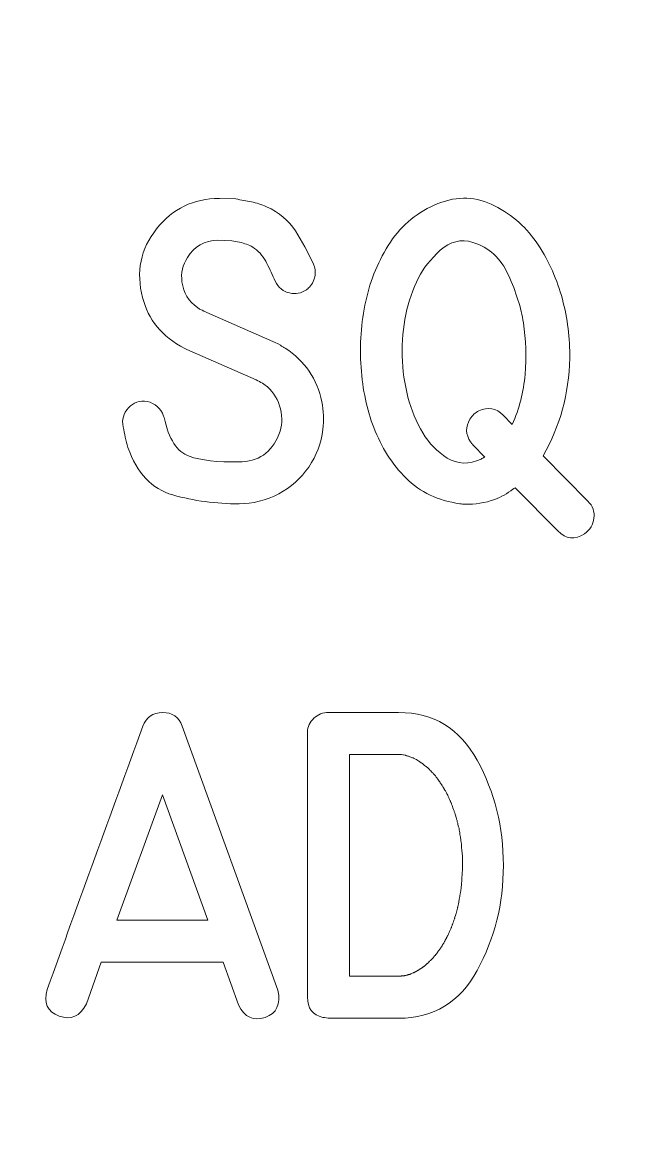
# Model space of a CAD drawing. Header units: millimetres. Extents: x -86 to 60, y -135 to 365.
# Drawn here: x -65.23 to -59.54, y 223.8 to 234.04 of the extents above; entities that cross this region are included whole.
import ezdxf

# ---------------------------------------------------------------- set-up
doc = ezdxf.new("R2010")
doc.units = ezdxf.units.MM
doc.header["$MEASUREMENT"] = 0
doc.layers.add('Cuts', color=7, linetype='Continuous', plot=False)
doc.layers.add('Engrave', color=7, linetype='Continuous')

msp = doc.modelspace()

# ---------------------------------------------------------------- linework, layer by layer
at = {"layer": 'Cuts', "color": 250, "lineweight": 9}
msp.add_open_spline([(57.4748, 154.4568), (57.8729, 154.4566), (58.2545, 154.2982), (58.5358, 154.0166), (58.5358, 154.0166), (58.8172, 153.7349), (58.975, 153.3549), (58.9748, 152.9568), (58.9748, 152.9568), (58.9748, 152.9568), (58.9748, 148.9068), (58.9748, 148.9068), (58.9748, 148.9068), (58.9745, 148.5088), (58.8162, 148.1271), (58.5345, 147.8458), (58.5345, 147.8458), (58.2528, 147.5645), (57.8729, 147.4066), (57.4748, 147.4068), (57.4748, 147.4068), (57.4748, 147.4068), (50.5123, 147.4068), (50.5123, 147.4068), (50.5123, 147.4068), (50.1147, 147.4071), (49.7333, 147.2494), (49.452, 146.9685), (49.452, 146.9685), (49.1707, 146.6875), (49.0125, 146.3044), (49.0123, 145.9068), (49.0123, 145.9068), (49.0123, 145.9068), (49.0123, 129.4193), (49.0123, 129.4193), (49.0123, 129.4193), (49.012, 129.0213), (48.8537, 128.6396), (48.572, 128.3583), (48.572, 128.3583), (48.2903, 128.077), (47.9104, 127.9191), (47.5123, 127.9193), (47.5123, 127.9193), (47.5123, 127.9193), (-74.0127, 127.9193), (-74.0127, 127.9193), (-74.0127, 127.9193), (-74.4108, 127.9196), (-74.7925, 128.078), (-75.0738, 128.3596), (-75.0738, 128.3596), (-75.3551, 128.6413), (-75.513, 129.0213), (-75.5127, 129.4193), (-75.5127, 129.4193), (-75.5127, 129.4193), (-75.5127, 160.4568), (-75.5127, 160.4568), (-75.5127, 160.4568), (-75.5117, 162.0471), (-76.1425, 163.5727), (-77.2663, 164.6979), (-77.2663, 164.6979), (-78.3901, 165.8231), (-79.9224, 166.4558), (-81.5127, 166.4568), (-81.5127, 166.4568), (-81.5127, 166.4568), (-83.9752, 166.4568), (-83.9752, 166.4568), (-83.9752, 166.4568), (-84.3733, 166.4571), (-84.755, 166.6155), (-85.0363, 166.8971), (-85.0363, 166.8971), (-85.3176, 167.1788), (-85.4755, 167.5588), (-85.4752, 167.9568), (-85.4752, 167.9568), (-85.4752, 167.9568), (-85.4752, 210.1068), (-85.4752, 210.1068), (-85.4752, 210.1068), (-85.475, 210.5049), (-85.3166, 210.8866), (-85.0349, 211.1679), (-85.0349, 211.1679), (-84.7533, 211.4492), (-84.3733, 211.6071), (-83.9752, 211.6068), (-83.9752, 211.6068), (-83.9752, 211.6068), (-81.5127, 211.6068), (-81.5127, 211.6068), (-81.5127, 211.6068), (-79.9224, 211.6058), (-78.3969, 212.2366), (-77.2716, 213.3604), (-77.2716, 213.3604), (-76.1464, 214.4842), (-75.5137, 216.0166), (-75.5127, 217.6068), (-75.5127, 217.6068), (-75.5127, 217.6068), (-75.5127, 248.6443), (-75.5127, 248.6443), (-75.5127, 248.6443), (-75.5125, 249.0424), (-75.3541, 249.4241), (-75.0724, 249.7054), (-75.0724, 249.7054), (-74.7908, 249.9867), (-74.4108, 250.1446), (-74.0127, 250.1443), (-74.0127, 250.1443), (-74.0127, 250.1443), (47.5123, 250.1443), (47.5123, 250.1443), (47.5123, 250.1443), (47.9104, 250.1441), (48.292, 249.9857), (48.5733, 249.7041), (48.5733, 249.7041), (48.8547, 249.4224), (49.0125, 249.0424), (49.0123, 248.6443), (49.0123, 248.6443), (49.0123, 248.6443), (49.0123, 217.6068), (49.0123, 217.6068), (49.0123, 217.6068), (49.0113, 216.0166), (49.6421, 214.491), (50.7659, 213.3658), (50.7659, 213.3658), (51.8897, 212.2406), (53.422, 211.6079), (55.0123, 211.6068), (55.0123, 211.6068), (55.0123, 211.6068), (57.4748, 211.6068), (57.4748, 211.6068), (57.4748, 211.6068), (57.8729, 211.6066), (58.2545, 211.4482), (58.5358, 211.1666), (58.5358, 211.1666), (58.8172, 210.8849), (58.975, 210.5049), (58.9748, 210.1068), (58.9748, 210.1068), (58.9748, 210.1068), (58.9748, 167.9568), (58.9748, 167.9568), (58.9748, 167.9568), (58.9745, 167.5588), (58.8162, 167.1771), (58.5345, 166.8958), (58.5345, 166.8958), (58.2528, 166.6145), (57.8729, 166.4566), (57.4748, 166.4568), (57.4748, 166.4568), (57.4748, 166.4568), (55.0123, 166.4568), (55.0123, 166.4568), (55.0123, 166.4568), (53.422, 166.4579), (51.8964, 165.8271), (50.7712, 164.7033), (50.7712, 164.7033), (49.646, 163.5795), (49.0133, 162.0471), (49.0123, 160.4568), (49.0123, 160.4568), (49.0123, 160.4568), (49.0123, 155.9568), (49.0123, 155.9568), (49.0123, 155.9568), (49.012, 155.5593), (49.1697, 155.1779), (49.4507, 154.8966), (49.4507, 154.8966), (49.7316, 154.6153), (50.1147, 154.4571), (50.5123, 154.4568), (50.5123, 154.4568), (50.5123, 154.4568), (57.4748, 154.4568), (57.4748, 154.4568)], degree=3, knots=[0, 0, 0, 0, 0.0204082, 0.0204082, 0.0204082, 0.0204082, 0.0408163, 0.0408163, 0.0408163, 0.0408163, 0.0612245, 0.0612245, 0.0612245, 0.0612245, 0.0816327, 0.0816327, 0.0816327, 0.0816327, 0.1020408, 0.1020408, 0.1020408, 0.1020408, 0.122449, 0.122449, 0.122449, 0.122449, 0.1428571, 0.1428571, 0.1428571, 0.1428571, 0.1632653, 0.1632653, 0.1632653, 0.1632653, 0.1836735, 0.1836735, 0.1836735, 0.1836735, 0.2040816, 0.2040816, 0.2040816, 0.2040816, 0.2244898, 0.2244898, 0.2244898, 0.2244898, 0.244898, 0.244898, 0.244898, 0.244898, 0.2653061, 0.2653061, 0.2653061, 0.2653061, 0.2857143, 0.2857143, 0.2857143, 0.2857143, 0.3061224, 0.3061224, 0.3061224, 0.3061224, 0.3265306, 0.3265306, 0.3265306, 0.3265306, 0.3469388, 0.3469388, 0.3469388, 0.3469388, 0.3673469, 0.3673469, 0.3673469, 0.3673469, 0.3877551, 0.3877551, 0.3877551, 0.3877551, 0.4081633, 0.4081633, 0.4081633, 0.4081633, 0.4285714, 0.4285714, 0.4285714, 0.4285714, 0.4489796, 0.4489796, 0.4489796, 0.4489796, 0.4693878, 0.4693878, 0.4693878, 0.4693878, 0.4897959, 0.4897959, 0.4897959, 0.4897959, 0.5102041, 0.5102041, 0.5102041, 0.5102041, 0.5306122, 0.5306122, 0.5306122, 0.5306122, 0.5510204, 0.5510204, 0.5510204, 0.5510204, 0.5714286, 0.5714286, 0.5714286, 0.5714286, 0.5918367, 0.5918367, 0.5918367, 0.5918367, 0.6122449, 0.6122449, 0.6122449, 0.6122449, 0.6326531, 0.6326531, 0.6326531, 0.6326531, 0.6530612, 0.6530612, 0.6530612, 0.6530612, 0.6734694, 0.6734694, 0.6734694, 0.6734694, 0.6938776, 0.6938776, 0.6938776, 0.6938776, 0.7142857, 0.7142857, 0.7142857, 0.7142857, 0.7346939, 0.7346939, 0.7346939, 0.7346939, 0.755102, 0.755102, 0.755102, 0.755102, 0.7755102, 0.7755102, 0.7755102, 0.7755102, 0.7959184, 0.7959184, 0.7959184, 0.7959184, 0.8163265, 0.8163265, 0.8163265, 0.8163265, 0.8367347, 0.8367347, 0.8367347, 0.8367347, 0.8571429, 0.8571429, 0.8571429, 0.8571429, 0.877551, 0.877551, 0.877551, 0.877551, 0.8979592, 0.8979592, 0.8979592, 0.8979592, 0.9183673, 0.9183673, 0.9183673, 0.9183673, 0.9387755, 0.9387755, 0.9387755, 0.9387755, 0.9591837, 0.9591837, 0.9591837, 0.9591837, 1, 1, 1, 1], dxfattribs=at)
at = {"layer": 'Engrave', "color": 240, "lineweight": 9}
for points, knots in [([(-62.9117, 231.0931), (-62.9117, 231.0931), (-62.8896, 231.0837), (-62.8896, 231.0837), (-62.8896, 231.0837), (-62.8896, 231.0837), (-62.8647, 231.0714), (-62.8647, 231.0714), (-62.8647, 231.0714), (-62.8647, 231.0714), (-62.8426, 231.0587), (-62.8426, 231.0587), (-62.8426, 231.0587), (-62.8365, 231.054), (-62.8289, 231.0498), (-62.8214, 231.0456), (-62.8214, 231.0456), (-62.8134, 231.0418), (-62.8059, 231.0371), (-62.7984, 231.0329), (-62.7984, 231.0329), (-62.6168, 230.9134), (-62.5039, 230.7478), (-62.4611, 230.5366), (-62.4611, 230.5366), (-62.4447, 230.4539), (-62.4409, 230.3687), (-62.4498, 230.2817), (-62.4498, 230.2817), (-62.4649, 230.1566), (-62.5086, 230.0413), (-62.5815, 229.935), (-62.5815, 229.935), (-62.6544, 229.8287), (-62.7462, 229.7469), (-62.8562, 229.689), (-62.8562, 229.689), (-62.9748, 229.6265), (-63.0975, 229.5954), (-63.2245, 229.5954), (-63.2245, 229.5954), (-63.4376, 229.5954), (-63.6408, 229.6227), (-63.8351, 229.6773), (-63.8351, 229.6773), (-64.0289, 229.7318), (-64.1671, 229.8781), (-64.2495, 230.1161), (-64.2495, 230.1161), (-64.2607, 230.1467), (-64.2687, 230.1777), (-64.2744, 230.2097), (-64.2744, 230.2097), (-64.28, 230.2422), (-64.2866, 230.2742), (-64.2937, 230.3066), (-64.2937, 230.3066), (-64.3073, 230.3725), (-64.2913, 230.4308), (-64.2447, 230.4816), (-64.2447, 230.4816), (-64.1987, 230.5319), (-64.1408, 230.5512), (-64.0721, 230.5395), (-64.0721, 230.5395), (-63.9992, 230.5244), (-63.9489, 230.4797), (-63.9202, 230.4045), (-63.9202, 230.4045), (-63.9202, 230.4045), (-63.916, 230.3918), (-63.916, 230.3918), (-63.916, 230.3918), (-63.8722, 230.1923), (-63.7951, 230.0733), (-63.6855, 230.0348), (-63.6855, 230.0348), (-63.5754, 229.9962), (-63.423, 229.9788), (-63.2273, 229.9825), (-63.2273, 229.9825), (-63.0472, 229.9825), (-62.9235, 230.0672), (-62.8562, 230.2361), (-62.8562, 230.2361), (-62.8271, 230.3113), (-62.8224, 230.3899), (-62.8426, 230.4713), (-62.8426, 230.4713), (-62.8628, 230.5522), (-62.9028, 230.6204), (-62.9625, 230.6745), (-62.9625, 230.6745), (-62.9893, 230.6975), (-63.0241, 230.7187), (-63.0674, 230.7389), (-63.0674, 230.7389), (-63.0674, 230.7389), (-63.7052, 231.0188), (-63.7052, 231.0188), (-63.7052, 231.0188), (-63.7052, 231.0188), (-63.7259, 231.0301), (-63.7259, 231.0301), (-63.7259, 231.0301), (-63.9348, 231.1401), (-64.0641, 231.2967), (-64.1145, 231.4999), (-64.1145, 231.4999), (-64.1761, 231.7351), (-64.1333, 231.9459), (-63.9856, 232.1331), (-63.9856, 232.1331), (-63.8384, 232.3198), (-63.6446, 232.4134), (-63.4051, 232.4134), (-63.4051, 232.4134), (-63.4051, 232.4134), (-63.2532, 232.4092), (-63.2532, 232.4092), (-63.2532, 232.4092), (-63.2038, 232.4002), (-63.1558, 232.3913), (-63.1102, 232.3824), (-63.1102, 232.3824), (-63.0641, 232.3739), (-63.0176, 232.3588), (-62.971, 232.3377), (-62.971, 232.3377), (-62.8553, 232.2836), (-62.7664, 232.2088), (-62.7048, 232.1142), (-62.7048, 232.1142), (-62.6432, 232.0197), (-62.5876, 231.9172), (-62.5383, 231.8071), (-62.5383, 231.8071), (-62.5336, 231.7967), (-62.5293, 231.785), (-62.5256, 231.7713), (-62.5256, 231.7713), (-62.5157, 231.7262), (-62.5204, 231.6853), (-62.5397, 231.6486), (-62.5397, 231.6486), (-62.5505, 231.6255), (-62.5622, 231.6081), (-62.574, 231.5964), (-62.574, 231.5964), (-62.5858, 231.5841), (-62.5956, 231.5761), (-62.6027, 231.5714), (-62.6027, 231.5714), (-62.6507, 231.5376), (-62.7029, 231.5272), (-62.7598, 231.5413), (-62.7598, 231.5413), (-62.8172, 231.554), (-62.8605, 231.5907), (-62.891, 231.6514), (-62.891, 231.6514), (-62.915, 231.7046), (-62.9404, 231.7591), (-62.9672, 231.8146), (-62.9672, 231.8146), (-62.9945, 231.8701), (-63.0326, 231.9162), (-63.0811, 231.9534), (-63.0811, 231.9534), (-63.1013, 231.968), (-63.121, 231.9788), (-63.1399, 231.9854), (-63.1399, 231.9854), (-63.1587, 231.9924), (-63.1794, 231.9999), (-63.2024, 232.0084), (-63.2024, 232.0084), (-63.2024, 232.0084), (-63.2918, 232.0235), (-63.2918, 232.0235), (-63.2918, 232.0235), (-63.2918, 232.0235), (-63.4188, 232.0277), (-63.4188, 232.0277), (-63.4188, 232.0277), (-63.542, 232.0258), (-63.6361, 231.9727), (-63.701, 231.8678), (-63.701, 231.8678), (-63.7452, 231.8005), (-63.7617, 231.7257), (-63.7509, 231.6429), (-63.7509, 231.6429), (-63.7382, 231.5413), (-63.6902, 231.4623), (-63.6074, 231.4059), (-63.6074, 231.4059), (-63.6036, 231.4035), (-63.5999, 231.4002), (-63.5952, 231.3969), (-63.5952, 231.3969), (-63.5905, 231.3941), (-63.5853, 231.3908), (-63.5801, 231.388), (-63.5801, 231.388), (-63.5801, 231.388), (-63.5646, 231.3814), (-63.5646, 231.3814), (-63.5646, 231.3814), (-63.5646, 231.3814), (-63.5481, 231.3744), (-63.5481, 231.3744), (-63.5481, 231.3744), (-63.5481, 231.3744), (-62.9117, 231.0931), (-62.9117, 231.0931)], [0, 0, 0, 0, 0.0181818, 0.0181818, 0.0181818, 0.0181818, 0.0363636, 0.0363636, 0.0363636, 0.0363636, 0.0545455, 0.0545455, 0.0545455, 0.0545455, 0.0727273, 0.0727273, 0.0727273, 0.0727273, 0.0909091, 0.0909091, 0.0909091, 0.0909091, 0.1090909, 0.1090909, 0.1090909, 0.1090909, 0.1272727, 0.1272727, 0.1272727, 0.1272727, 0.1454545, 0.1454545, 0.1454545, 0.1454545, 0.1636364, 0.1636364, 0.1636364, 0.1636364, 0.1818182, 0.1818182, 0.1818182, 0.1818182, 0.2, 0.2, 0.2, 0.2, 0.2181818, 0.2181818, 0.2181818, 0.2181818, 0.2363636, 0.2363636, 0.2363636, 0.2363636, 0.2545455, 0.2545455, 0.2545455, 0.2545455, 0.2727273, 0.2727273, 0.2727273, 0.2727273, 0.2909091, 0.2909091, 0.2909091, 0.2909091, 0.3090909, 0.3090909, 0.3090909, 0.3090909, 0.3272727, 0.3272727, 0.3272727, 0.3272727, 0.3454545, 0.3454545, 0.3454545, 0.3454545, 0.3636364, 0.3636364, 0.3636364, 0.3636364, 0.3818182, 0.3818182, 0.3818182, 0.3818182, 0.4, 0.4, 0.4, 0.4, 0.4181818, 0.4181818, 0.4181818, 0.4181818, 0.4363636, 0.4363636, 0.4363636, 0.4363636, 0.4545455, 0.4545455, 0.4545455, 0.4545455, 0.4727273, 0.4727273, 0.4727273, 0.4727273, 0.4909091, 0.4909091, 0.4909091, 0.4909091, 0.5090909, 0.5090909, 0.5090909, 0.5090909, 0.5272727, 0.5272727, 0.5272727, 0.5272727, 0.5454545, 0.5454545, 0.5454545, 0.5454545, 0.5636364, 0.5636364, 0.5636364, 0.5636364, 0.5818182, 0.5818182, 0.5818182, 0.5818182, 0.6, 0.6, 0.6, 0.6, 0.6181818, 0.6181818, 0.6181818, 0.6181818, 0.6363636, 0.6363636, 0.6363636, 0.6363636, 0.6545455, 0.6545455, 0.6545455, 0.6545455, 0.6727273, 0.6727273, 0.6727273, 0.6727273, 0.6909091, 0.6909091, 0.6909091, 0.6909091, 0.7090909, 0.7090909, 0.7090909, 0.7090909, 0.7272727, 0.7272727, 0.7272727, 0.7272727, 0.7454545, 0.7454545, 0.7454545, 0.7454545, 0.7636364, 0.7636364, 0.7636364, 0.7636364, 0.7818182, 0.7818182, 0.7818182, 0.7818182, 0.8, 0.8, 0.8, 0.8, 0.8181818, 0.8181818, 0.8181818, 0.8181818, 0.8363636, 0.8363636, 0.8363636, 0.8363636, 0.8545455, 0.8545455, 0.8545455, 0.8545455, 0.8727273, 0.8727273, 0.8727273, 0.8727273, 0.8909091, 0.8909091, 0.8909091, 0.8909091, 0.9090909, 0.9090909, 0.9090909, 0.9090909, 0.9272727, 0.9272727, 0.9272727, 0.9272727, 0.9454545, 0.9454545, 0.9454545, 0.9454545, 0.9636364, 0.9636364, 0.9636364, 0.9636364, 1, 1, 1, 1]), ([(-60.1737, 230.9388), (-60.1808, 230.611), (-60.2626, 230.3109), (-60.4188, 230.039), (-60.4188, 230.039), (-60.4188, 230.039), (-60.0053, 229.619), (-60.0053, 229.619), (-60.0053, 229.619), (-59.9611, 229.5757), (-59.9428, 229.5235), (-59.9494, 229.4633), (-59.9494, 229.4633), (-59.9564, 229.4026), (-59.9856, 229.3546), (-60.0368, 229.3198), (-60.0368, 229.3198), (-60.1262, 229.261), (-60.2081, 229.2695), (-60.2824, 229.3461), (-60.2824, 229.3461), (-60.2824, 229.3461), (-60.6779, 229.7441), (-60.6779, 229.7441), (-60.6779, 229.7441), (-60.6817, 229.7412), (-60.685, 229.7389), (-60.6883, 229.7365), (-60.6883, 229.7365), (-60.6916, 229.7342), (-60.6944, 229.7323), (-60.6972, 229.7304), (-60.6972, 229.7304), (-60.7494, 229.69), (-60.8049, 229.6589), (-60.8637, 229.6368), (-60.8637, 229.6368), (-60.9559, 229.6025), (-61.0472, 229.5879), (-61.138, 229.5926), (-61.138, 229.5926), (-61.153, 229.5926), (-61.169, 229.594), (-61.1864, 229.5968), (-61.1864, 229.5968), (-61.3877, 229.6241), (-61.5528, 229.7027), (-61.6827, 229.8316), (-61.6827, 229.8316), (-61.812, 229.9609), (-61.9117, 230.1171), (-61.9813, 230.301), (-61.9813, 230.301), (-62.0448, 230.4628), (-62.0839, 230.6476), (-62.0985, 230.8555), (-62.0985, 230.8555), (-62.1135, 231.0634), (-62.0989, 231.2671), (-62.0552, 231.4661), (-62.0552, 231.4661), (-62.0114, 231.665), (-61.9357, 231.8461), (-61.828, 232.0098), (-61.828, 232.0098), (-61.7198, 232.173), (-61.5735, 232.292), (-61.3887, 232.3664), (-61.3887, 232.3664), (-61.2071, 232.4393), (-61.0326, 232.4322), (-60.8661, 232.3457), (-60.8661, 232.3457), (-60.6991, 232.2596), (-60.5651, 232.1396), (-60.4644, 231.9863), (-60.4644, 231.9863), (-60.3633, 231.8311), (-60.289, 231.6636), (-60.241, 231.484), (-60.241, 231.484), (-60.193, 231.3043), (-60.1709, 231.1227), (-60.1737, 230.9388)], [0, 0, 0, 0, 0.0454545, 0.0454545, 0.0454545, 0.0454545, 0.0909091, 0.0909091, 0.0909091, 0.0909091, 0.1363636, 0.1363636, 0.1363636, 0.1363636, 0.1818182, 0.1818182, 0.1818182, 0.1818182, 0.2272727, 0.2272727, 0.2272727, 0.2272727, 0.2727273, 0.2727273, 0.2727273, 0.2727273, 0.3181818, 0.3181818, 0.3181818, 0.3181818, 0.3636364, 0.3636364, 0.3636364, 0.3636364, 0.4090909, 0.4090909, 0.4090909, 0.4090909, 0.4545455, 0.4545455, 0.4545455, 0.4545455, 0.5, 0.5, 0.5, 0.5, 0.5454545, 0.5454545, 0.5454545, 0.5454545, 0.5909091, 0.5909091, 0.5909091, 0.5909091, 0.6363636, 0.6363636, 0.6363636, 0.6363636, 0.6818182, 0.6818182, 0.6818182, 0.6818182, 0.7272727, 0.7272727, 0.7272727, 0.7272727, 0.7727273, 0.7727273, 0.7727273, 0.7727273, 0.8181818, 0.8181818, 0.8181818, 0.8181818, 0.8636364, 0.8636364, 0.8636364, 0.8636364, 0.9090909, 0.9090909, 0.9090909, 0.9090909, 1, 1, 1, 1]), ([(-61.0636, 230.1368), (-61.0745, 230.1481), (-61.0829, 230.158), (-61.0886, 230.1674), (-61.0886, 230.1674), (-61.1342, 230.2361), (-61.1361, 230.3057), (-61.0942, 230.3753), (-61.0942, 230.3753), (-61.0721, 230.411), (-61.0444, 230.4369), (-61.0114, 230.4524), (-61.0114, 230.4524), (-60.9277, 230.491), (-60.8529, 230.4783), (-60.7866, 230.4139), (-60.7866, 230.4139), (-60.7866, 230.4139), (-60.7038, 230.3283), (-60.7038, 230.3283), (-60.7038, 230.3283), (-60.638, 230.4745), (-60.5985, 230.6284), (-60.5853, 230.7892), (-60.5853, 230.7892), (-60.5726, 230.9506), (-60.5778, 231.11), (-60.6008, 231.2671), (-60.6008, 231.2671), (-60.622, 231.404), (-60.6676, 231.5503), (-60.7386, 231.706), (-60.7386, 231.706), (-60.8092, 231.8617), (-60.9183, 231.9623), (-61.0665, 232.0084), (-61.0665, 232.0084), (-61.1765, 232.0413), (-61.2772, 232.0169), (-61.3675, 231.935), (-61.3675, 231.935), (-61.4578, 231.8537), (-61.5251, 231.769), (-61.5679, 231.6815), (-61.5679, 231.6815), (-61.6747, 231.4703), (-61.7245, 231.23), (-61.7184, 230.9604), (-61.7184, 230.9604), (-61.7118, 230.6904), (-61.6483, 230.4539), (-61.5279, 230.2497), (-61.5279, 230.2497), (-61.4729, 230.1542), (-61.3976, 230.0771), (-61.3026, 230.0183), (-61.3026, 230.0183), (-61.2076, 229.9595), (-61.1036, 229.9562), (-60.9907, 230.0089), (-60.9907, 230.0089), (-60.9813, 230.0141), (-60.9705, 230.0202), (-60.9573, 230.0268), (-60.9573, 230.0268), (-60.9573, 230.0268), (-61.0636, 230.1368), (-61.0636, 230.1368)], [0, 0, 0, 0, 0.0555556, 0.0555556, 0.0555556, 0.0555556, 0.1111111, 0.1111111, 0.1111111, 0.1111111, 0.1666667, 0.1666667, 0.1666667, 0.1666667, 0.2222222, 0.2222222, 0.2222222, 0.2222222, 0.2777778, 0.2777778, 0.2777778, 0.2777778, 0.3333333, 0.3333333, 0.3333333, 0.3333333, 0.3888889, 0.3888889, 0.3888889, 0.3888889, 0.4444444, 0.4444444, 0.4444444, 0.4444444, 0.5, 0.5, 0.5, 0.5, 0.5555556, 0.5555556, 0.5555556, 0.5555556, 0.6111111, 0.6111111, 0.6111111, 0.6111111, 0.6666667, 0.6666667, 0.6666667, 0.6666667, 0.7222222, 0.7222222, 0.7222222, 0.7222222, 0.7777778, 0.7777778, 0.7777778, 0.7777778, 0.8333333, 0.8333333, 0.8333333, 0.8333333, 0.8888889, 0.8888889, 0.8888889, 0.8888889, 1, 1, 1, 1]), ([(-64.9954, 225.1131), (-64.8487, 225.5185), (-64.7014, 225.9235), (-64.5542, 226.328), (-64.5542, 226.328), (-64.4065, 226.7325), (-64.2588, 227.1375), (-64.1111, 227.5425), (-64.1111, 227.5425), (-64.0806, 227.6262), (-64.0204, 227.6686), (-63.9305, 227.6695), (-63.9305, 227.6695), (-63.8402, 227.6704), (-63.7795, 227.6281), (-63.7485, 227.5425), (-63.7485, 227.5425), (-63.7485, 227.5425), (-62.8651, 225.1065), (-62.8651, 225.1065), (-62.8651, 225.1065), (-62.8379, 224.9767), (-62.8774, 224.8934), (-62.9837, 224.8558), (-62.9837, 224.8558), (-63.0904, 224.8177), (-63.1723, 224.8567), (-63.2306, 224.9715), (-63.2306, 224.9715), (-63.2306, 224.9715), (-63.3722, 225.3656), (-63.3722, 225.3656), (-63.3722, 225.3656), (-63.3722, 225.3656), (-64.4954, 225.3656), (-64.4954, 225.3656), (-64.4954, 225.3656), (-64.4954, 225.3656), (-64.6332, 224.9809), (-64.6332, 224.9809), (-64.6332, 224.9809), (-64.692, 224.8652), (-64.7758, 224.8275), (-64.8839, 224.8675), (-64.8839, 224.8675), (-64.9926, 224.907), (-65.0298, 224.9894), (-64.9954, 225.1131)], [0, 0, 0, 0, 0.0769231, 0.0769231, 0.0769231, 0.0769231, 0.1538462, 0.1538462, 0.1538462, 0.1538462, 0.2307692, 0.2307692, 0.2307692, 0.2307692, 0.3076923, 0.3076923, 0.3076923, 0.3076923, 0.3846154, 0.3846154, 0.3846154, 0.3846154, 0.4615385, 0.4615385, 0.4615385, 0.4615385, 0.5384615, 0.5384615, 0.5384615, 0.5384615, 0.6153846, 0.6153846, 0.6153846, 0.6153846, 0.6923077, 0.6923077, 0.6923077, 0.6923077, 0.7692308, 0.7692308, 0.7692308, 0.7692308, 0.8461538, 0.8461538, 0.8461538, 0.8461538, 1, 1, 1, 1]), ([(-62.4008, 227.6695), (-62.4008, 227.6695), (-61.7517, 227.6695), (-61.7517, 227.6695), (-61.7517, 227.6695), (-61.4291, 227.6695), (-61.1878, 227.5227), (-61.0269, 227.2288), (-61.0269, 227.2288), (-60.866, 226.9348), (-60.7856, 226.6112), (-60.7856, 226.2584), (-60.7856, 226.2584), (-60.7856, 225.9056), (-60.8665, 225.5825), (-61.0274, 225.2885), (-61.0274, 225.2885), (-61.1887, 224.9945), (-61.43, 224.8473), (-61.7517, 224.8473), (-61.7517, 224.8473), (-61.7517, 224.8473), (-62.4008, 224.8473), (-62.4008, 224.8473), (-62.4008, 224.8473), (-62.4008, 224.8473), (-62.398, 224.8473), (-62.398, 224.8473), (-62.398, 224.8473), (-62.398, 224.8473), (-62.4008, 224.8473), (-62.4008, 224.8473), (-62.4008, 224.8473), (-62.431, 224.852), (-62.4474, 224.8548), (-62.4502, 224.8558), (-62.4502, 224.8558), (-62.5457, 224.8783), (-62.5932, 224.9409), (-62.5923, 225.043), (-62.5923, 225.043), (-62.5923, 225.043), (-62.5937, 225.043), (-62.5937, 225.043), (-62.5937, 225.043), (-62.5937, 225.043), (-62.5923, 227.4766), (-62.5923, 227.4766), (-62.5923, 227.4766), (-62.5932, 227.4795), (-62.5937, 227.4832), (-62.5937, 227.4875), (-62.5937, 227.4875), (-62.5909, 227.5383), (-62.5711, 227.5811), (-62.534, 227.6163), (-62.534, 227.6163), (-62.4963, 227.6516), (-62.4516, 227.6695), (-62.3994, 227.6695), (-62.3994, 227.6695), (-62.3994, 227.6695), (-62.4008, 227.6695), (-62.4008, 227.6695)], [0, 0, 0, 0, 0.0588235, 0.0588235, 0.0588235, 0.0588235, 0.1176471, 0.1176471, 0.1176471, 0.1176471, 0.1764706, 0.1764706, 0.1764706, 0.1764706, 0.2352941, 0.2352941, 0.2352941, 0.2352941, 0.2941176, 0.2941176, 0.2941176, 0.2941176, 0.3529412, 0.3529412, 0.3529412, 0.3529412, 0.4117647, 0.4117647, 0.4117647, 0.4117647, 0.4705882, 0.4705882, 0.4705882, 0.4705882, 0.5294118, 0.5294118, 0.5294118, 0.5294118, 0.5882353, 0.5882353, 0.5882353, 0.5882353, 0.6470588, 0.6470588, 0.6470588, 0.6470588, 0.7058824, 0.7058824, 0.7058824, 0.7058824, 0.7647059, 0.7647059, 0.7647059, 0.7647059, 0.8235294, 0.8235294, 0.8235294, 0.8235294, 0.8823529, 0.8823529, 0.8823529, 0.8823529, 1, 1, 1, 1]), ([(-61.7517, 225.2358), (-61.7499, 225.2358), (-61.748, 225.2358), (-61.7461, 225.2358), (-61.7461, 225.2358), (-61.7442, 225.2358), (-61.7419, 225.2358), (-61.7395, 225.2358), (-61.7395, 225.2358), (-61.7376, 225.2358), (-61.7358, 225.2363), (-61.7343, 225.2368), (-61.7343, 225.2368), (-61.7329, 225.2372), (-61.731, 225.2372), (-61.7282, 225.2372), (-61.7282, 225.2372), (-61.7263, 225.2372), (-61.7245, 225.2377), (-61.7221, 225.2382), (-61.7221, 225.2382), (-61.7198, 225.2386), (-61.7174, 225.2386), (-61.7146, 225.2386), (-61.7146, 225.2386), (-61.7127, 225.2386), (-61.7108, 225.2391), (-61.7089, 225.2391), (-61.7089, 225.2391), (-61.7071, 225.2396), (-61.7047, 225.2401), (-61.7019, 225.2401), (-61.7019, 225.2401), (-61.7005, 225.2401), (-61.6986, 225.2401), (-61.6967, 225.2405), (-61.6967, 225.2405), (-61.6948, 225.241), (-61.6925, 225.2415), (-61.6897, 225.2415), (-61.6897, 225.2415), (-61.6859, 225.2433), (-61.6821, 225.2443), (-61.6788, 225.2443), (-61.6788, 225.2443), (-61.677, 225.2443), (-61.6751, 225.2448), (-61.6732, 225.2462), (-61.6732, 225.2462), (-61.6713, 225.2476), (-61.669, 225.249), (-61.6661, 225.2495), (-61.6661, 225.2495), (-61.6643, 225.2495), (-61.6624, 225.2499), (-61.66, 225.2504), (-61.66, 225.2504), (-61.6577, 225.2509), (-61.6553, 225.2513), (-61.6525, 225.2523), (-61.6525, 225.2523), (-61.6506, 225.2523), (-61.6487, 225.2528), (-61.6469, 225.2537), (-61.6469, 225.2537), (-61.645, 225.2546), (-61.6431, 225.2556), (-61.6403, 225.2565), (-61.6403, 225.2565), (-61.6346, 225.2584), (-61.6304, 225.2603), (-61.6276, 225.2622), (-61.6276, 225.2622), (-61.6111, 225.2678), (-61.6064, 225.2692), (-61.6139, 225.2678), (-61.6139, 225.2678), (-61.612, 225.2678), (-61.6102, 225.2683), (-61.6083, 225.2697), (-61.6083, 225.2697), (-61.6064, 225.2711), (-61.604, 225.272), (-61.6017, 225.273), (-61.6017, 225.273), (-61.5932, 225.2786), (-61.5895, 225.281), (-61.5904, 225.28), (-61.5904, 225.28), (-61.5815, 225.2847), (-61.5768, 225.2871), (-61.5768, 225.2871), (-61.5768, 225.2871), (-61.5749, 225.288), (-61.573, 225.289), (-61.5711, 225.2904), (-61.5711, 225.2904), (-61.5692, 225.2918), (-61.5669, 225.2932), (-61.5641, 225.2951), (-61.5641, 225.2951), (-61.5561, 225.3007), (-61.5518, 225.3036), (-61.5518, 225.3036), (-61.5518, 225.3036), (-61.55, 225.3045), (-61.5481, 225.3054), (-61.5457, 225.3068), (-61.5457, 225.3068), (-61.5434, 225.3083), (-61.541, 225.3097), (-61.5382, 225.3116), (-61.5382, 225.3116), (-61.5363, 225.3125), (-61.5344, 225.3139), (-61.5326, 225.3158), (-61.5326, 225.3158), (-61.5307, 225.3177), (-61.5283, 225.3195), (-61.5255, 225.3214), (-61.5255, 225.3214), (-61.5241, 225.3224), (-61.5222, 225.3233), (-61.5203, 225.3247), (-61.5203, 225.3247), (-61.5184, 225.3261), (-61.5161, 225.328), (-61.5133, 225.3294), (-61.5133, 225.3294), (-61.5114, 225.3313), (-61.5067, 225.3351), (-61.4996, 225.3407), (-61.4996, 225.3407), (-61.4921, 225.3482), (-61.4883, 225.3515), (-61.4883, 225.3515), (-61.4883, 225.3515), (-61.4865, 225.3534), (-61.485, 225.3553), (-61.4832, 225.3572), (-61.4832, 225.3572), (-61.4813, 225.3591), (-61.4789, 225.3614), (-61.4761, 225.3642), (-61.4761, 225.3642), (-61.4742, 225.3661), (-61.4723, 225.3675), (-61.4705, 225.3694), (-61.4705, 225.3694), (-61.4686, 225.3713), (-61.4667, 225.3736), (-61.4639, 225.3765), (-61.4639, 225.3765), (-61.4611, 225.3783), (-61.4568, 225.3821), (-61.4512, 225.3873), (-61.4512, 225.3873), (-61.4493, 225.3892), (-61.4474, 225.391), (-61.446, 225.3929), (-61.446, 225.3929), (-61.4441, 225.3948), (-61.4418, 225.3972), (-61.4389, 225.4), (-61.4389, 225.4), (-61.4371, 225.4019), (-61.4352, 225.4037), (-61.4333, 225.4061), (-61.4333, 225.4061), (-61.4314, 225.4084), (-61.4291, 225.4108), (-61.4267, 225.4136), (-61.4267, 225.4136), (-61.4154, 225.4282), (-61.4117, 225.4329), (-61.4154, 225.4273), (-61.4154, 225.4273), (-61.4088, 225.4338), (-61.4051, 225.439), (-61.4032, 225.4428), (-61.4032, 225.4428), (-61.3947, 225.4536), (-61.391, 225.4588), (-61.3919, 225.4578), (-61.3919, 225.4578), (-61.39, 225.4607), (-61.3882, 225.463), (-61.3867, 225.4654), (-61.3867, 225.4654), (-61.3849, 225.4677), (-61.3825, 225.4701), (-61.3797, 225.4729), (-61.3797, 225.4729), (-61.3778, 225.4757), (-61.3764, 225.4785), (-61.375, 225.4814), (-61.375, 225.4814), (-61.3736, 225.4842), (-61.3712, 225.4865), (-61.3689, 225.4894), (-61.3689, 225.4894), (-61.3679, 225.4922), (-61.366, 225.495), (-61.3637, 225.4983), (-61.3637, 225.4983), (-61.3613, 225.5016), (-61.3595, 225.5044), (-61.3576, 225.5072), (-61.3576, 225.5072), (-61.3519, 225.5148), (-61.3486, 225.5204), (-61.3468, 225.5242), (-61.3468, 225.5242), (-61.3449, 225.5265), (-61.343, 225.5298), (-61.3416, 225.5331), (-61.3416, 225.5331), (-61.3402, 225.5359), (-61.3383, 225.5392), (-61.3355, 225.542), (-61.3355, 225.542), (-61.3336, 225.5444), (-61.3322, 225.5477), (-61.3308, 225.551), (-61.3308, 225.551), (-61.3294, 225.5538), (-61.3275, 225.5571), (-61.3247, 225.5599), (-61.3247, 225.5599), (-61.3228, 225.5641), (-61.3199, 225.5703), (-61.3162, 225.5778), (-61.3162, 225.5778), (-61.3143, 225.5806), (-61.3129, 225.5834), (-61.3115, 225.5872), (-61.3115, 225.5872), (-61.3101, 225.5909), (-61.3082, 225.5947), (-61.3054, 225.5985), (-61.3054, 225.5985), (-61.3035, 225.6013), (-61.3016, 225.6041), (-61.3002, 225.6074), (-61.3002, 225.6074), (-61.2993, 225.6107), (-61.2969, 225.614), (-61.2941, 225.6178), (-61.2941, 225.6178), (-61.2931, 225.6206), (-61.2922, 225.6234), (-61.2908, 225.6272), (-61.2908, 225.6272), (-61.2894, 225.6309), (-61.288, 225.6347), (-61.2861, 225.6385), (-61.2861, 225.6385), (-61.2833, 225.6427), (-61.28, 225.6497), (-61.2762, 225.6592), (-61.2762, 225.6592), (-61.2673, 225.6817), (-61.264, 225.6893), (-61.2668, 225.6808), (-61.2668, 225.6808), (-61.2659, 225.6836), (-61.2644, 225.6874), (-61.263, 225.6911), (-61.263, 225.6911), (-61.2616, 225.6954), (-61.2602, 225.6996), (-61.2583, 225.7029), (-61.2583, 225.7029), (-61.2574, 225.7067), (-61.2564, 225.7104), (-61.255, 225.7142), (-61.255, 225.7142), (-61.2536, 225.7179), (-61.2517, 225.7217), (-61.2503, 225.7264), (-61.2503, 225.7264), (-61.2475, 225.7349), (-61.2452, 225.7419), (-61.2433, 225.7485), (-61.2433, 225.7485), (-61.2423, 225.7523), (-61.2414, 225.756), (-61.24, 225.7598), (-61.24, 225.7598), (-61.2386, 225.7631), (-61.2367, 225.7673), (-61.2348, 225.772), (-61.2348, 225.772), (-61.2386, 225.7626), (-61.2362, 225.7706), (-61.2282, 225.7956), (-61.2282, 225.7956), (-61.2263, 225.7998), (-61.2235, 225.8078), (-61.2198, 225.8186), (-61.2198, 225.8186), (-61.2198, 225.8224), (-61.2193, 225.8266), (-61.2179, 225.8304), (-61.2179, 225.8304), (-61.2165, 225.8346), (-61.2151, 225.8388), (-61.2141, 225.8435), (-61.2141, 225.8435), (-61.2132, 225.8473), (-61.2122, 225.8511), (-61.2113, 225.8553), (-61.2113, 225.8553), (-61.2108, 225.8595), (-61.2094, 225.8638), (-61.2075, 225.8685), (-61.2075, 225.8685), (-61.2075, 225.8713), (-61.2066, 225.8746), (-61.2052, 225.8788), (-61.2052, 225.8788), (-61.2038, 225.883), (-61.2028, 225.8873), (-61.2019, 225.892), (-61.2019, 225.892), (-61.2009, 225.8981), (-61.1995, 225.907), (-61.1977, 225.9179), (-61.1977, 225.9179), (-61.1977, 225.9216), (-61.1972, 225.9254), (-61.1958, 225.9296), (-61.1958, 225.9296), (-61.1944, 225.9338), (-61.1929, 225.9381), (-61.1925, 225.9428), (-61.1925, 225.9428), (-61.1925, 225.9465), (-61.192, 225.9503), (-61.1911, 225.9545), (-61.1911, 225.9545), (-61.1901, 225.9588), (-61.1892, 225.963), (-61.1882, 225.9677), (-61.1882, 225.9677), (-61.1873, 225.9743), (-61.1859, 225.9828), (-61.184, 225.9941), (-61.184, 225.9941), (-61.184, 225.9973), (-61.1831, 226.0016), (-61.1817, 226.0063), (-61.1817, 226.0063), (-61.1807, 226.011), (-61.1793, 226.0152), (-61.1784, 226.0199), (-61.1784, 226.0199), (-61.1784, 226.0265), (-61.1774, 226.035), (-61.1755, 226.0463), (-61.1755, 226.0463), (-61.1755, 226.05), (-61.1755, 226.0538), (-61.1751, 226.058), (-61.1751, 226.058), (-61.1746, 226.0623), (-61.1737, 226.067), (-61.1727, 226.0721), (-61.1727, 226.0721), (-61.1713, 226.0834), (-61.1704, 226.0919), (-61.1704, 226.0985), (-61.1704, 226.0985), (-61.1694, 226.1051), (-61.169, 226.1135), (-61.169, 226.1248), (-61.169, 226.1248), (-61.168, 226.1314), (-61.1675, 226.1403), (-61.1675, 226.1521), (-61.1675, 226.1521), (-61.1666, 226.1587), (-61.1661, 226.1676), (-61.1661, 226.1784), (-61.1661, 226.1784), (-61.1661, 226.1831), (-61.1657, 226.1874), (-61.1652, 226.1916), (-61.1652, 226.1916), (-61.1647, 226.1958), (-61.1643, 226.2005), (-61.1633, 226.2062), (-61.1633, 226.2062), (-61.1633, 226.21), (-61.1628, 226.2137), (-61.1624, 226.2179), (-61.1624, 226.2179), (-61.1624, 226.2217), (-61.1619, 226.2269), (-61.1619, 226.2321), (-61.1619, 226.2321), (-61.1619, 226.2358), (-61.1619, 226.2401), (-61.1619, 226.2448), (-61.1619, 226.2448), (-61.1619, 226.249), (-61.1619, 226.2537), (-61.1619, 226.2584), (-61.1619, 226.2584), (-61.1619, 226.2631), (-61.1619, 226.2673), (-61.1619, 226.2716), (-61.1619, 226.2716), (-61.1619, 226.2758), (-61.1619, 226.28), (-61.1619, 226.2847), (-61.1619, 226.2847), (-61.1619, 226.289), (-61.1624, 226.2937), (-61.1624, 226.2974), (-61.1624, 226.2974), (-61.1628, 226.3017), (-61.1633, 226.3068), (-61.1633, 226.312), (-61.1633, 226.312), (-61.1633, 226.3158), (-61.1633, 226.32), (-61.1633, 226.3247), (-61.1633, 226.3247), (-61.1633, 226.329), (-61.1633, 226.3337), (-61.1633, 226.3384), (-61.1633, 226.3384), (-61.1633, 226.344), (-61.1643, 226.3529), (-61.1661, 226.3661), (-61.1661, 226.3661), (-61.1661, 226.3769), (-61.1666, 226.3854), (-61.1675, 226.3906), (-61.1675, 226.3906), (-61.1675, 226.3972), (-61.1685, 226.4066), (-61.1704, 226.4197), (-61.1704, 226.4197), (-61.1704, 226.4306), (-61.1708, 226.439), (-61.1718, 226.4447), (-61.1718, 226.4447), (-61.1718, 226.4508), (-61.1723, 226.4597), (-61.1741, 226.4705), (-61.1741, 226.4705), (-61.1751, 226.4743), (-61.176, 226.4785), (-61.1765, 226.4832), (-61.1765, 226.4832), (-61.177, 226.4875), (-61.177, 226.4922), (-61.177, 226.4969), (-61.177, 226.4969), (-61.1788, 226.5077), (-61.1807, 226.5166), (-61.1826, 226.5232), (-61.1826, 226.5232), (-61.1835, 226.5265), (-61.1845, 226.5307), (-61.1854, 226.5345), (-61.1854, 226.5345), (-61.1864, 226.5387), (-61.1868, 226.543), (-61.1868, 226.5477), (-61.1868, 226.5477), (-61.1878, 226.5543), (-61.1892, 226.5627), (-61.1911, 226.574), (-61.1911, 226.574), (-61.192, 226.5806), (-61.1929, 226.5891), (-61.1948, 226.6004), (-61.1948, 226.6004), (-61.1986, 226.6112), (-61.2009, 226.6196), (-61.2019, 226.6248), (-61.2019, 226.6248), (-61.2038, 226.6361), (-61.2052, 226.6436), (-61.2061, 226.6483), (-61.2061, 226.6483), (-61.208, 226.6521), (-61.2094, 226.6559), (-61.2104, 226.6601), (-61.2104, 226.6601), (-61.2113, 226.6643), (-61.2118, 226.6686), (-61.2127, 226.6733), (-61.2127, 226.6733), (-61.2136, 226.677), (-61.2151, 226.6808), (-61.2169, 226.685), (-61.2169, 226.685), (-61.2188, 226.6893), (-61.2198, 226.6935), (-61.2198, 226.6982), (-61.2198, 226.6982), (-61.2282, 226.7227), (-61.2306, 226.7306), (-61.2268, 226.7212), (-61.2268, 226.7212), (-61.2287, 226.7278), (-61.2306, 226.7358), (-61.2334, 226.7448), (-61.2334, 226.7448), (-61.2353, 226.7476), (-61.2372, 226.7509), (-61.2386, 226.7551), (-61.2386, 226.7551), (-61.24, 226.7593), (-61.2409, 226.7631), (-61.2419, 226.7669), (-61.2419, 226.7669), (-61.2428, 226.7697), (-61.2456, 226.7777), (-61.2503, 226.7904), (-61.2503, 226.7904), (-61.2536, 226.7993), (-61.2564, 226.8068), (-61.2583, 226.8125), (-61.2583, 226.8125), (-61.2602, 226.8153), (-61.2616, 226.8186), (-61.263, 226.8228), (-61.263, 226.8228), (-61.2644, 226.8271), (-61.2659, 226.8308), (-61.2668, 226.8346), (-61.2668, 226.8346), (-61.2687, 226.837), (-61.2706, 226.8402), (-61.272, 226.844), (-61.272, 226.844), (-61.2739, 226.8478), (-61.2753, 226.8515), (-61.2762, 226.8553), (-61.2762, 226.8553), (-61.28, 226.8642), (-61.2833, 226.8713), (-61.2861, 226.876), (-61.2861, 226.876), (-61.2898, 226.8849), (-61.2922, 226.8915), (-61.2941, 226.8953), (-61.2941, 226.8953), (-61.2978, 226.9042), (-61.3011, 226.9113), (-61.304, 226.9155), (-61.304, 226.9155), (-61.3058, 226.9183), (-61.3077, 226.9216), (-61.3091, 226.9249), (-61.3091, 226.9249), (-61.311, 226.9277), (-61.3124, 226.931), (-61.3134, 226.9338), (-61.3134, 226.9338), (-61.319, 226.9428), (-61.3228, 226.9494), (-61.3247, 226.9531), (-61.3247, 226.9531), (-61.3326, 226.9658), (-61.3364, 226.9719), (-61.3355, 226.971), (-61.3355, 226.971), (-61.3383, 226.9738), (-61.3402, 226.9766), (-61.3416, 226.9799), (-61.3416, 226.9799), (-61.343, 226.9832), (-61.3449, 226.9861), (-61.3468, 226.9889), (-61.3468, 226.9889), (-61.3486, 226.9926), (-61.3519, 226.9978), (-61.3576, 227.0053), (-61.3576, 227.0053), (-61.3595, 227.0082), (-61.3613, 227.011), (-61.3632, 227.0133), (-61.3632, 227.0133), (-61.3651, 227.0162), (-61.3665, 227.019), (-61.3675, 227.0218), (-61.3675, 227.0218), (-61.3717, 227.0303), (-61.3797, 227.0406), (-61.3905, 227.0533), (-61.3905, 227.0533), (-61.3924, 227.0552), (-61.3999, 227.0655), (-61.4126, 227.0839), (-61.4126, 227.0839), (-61.4239, 227.0966), (-61.4319, 227.106), (-61.4375, 227.1116), (-61.4375, 227.1116), (-61.4432, 227.1178), (-61.4512, 227.1267), (-61.4625, 227.1375), (-61.4625, 227.1375), (-61.4695, 227.146), (-61.4775, 227.1535), (-61.486, 227.161), (-61.486, 227.161), (-61.4921, 227.1657), (-61.501, 227.1723), (-61.5119, 227.1817), (-61.5119, 227.1817), (-61.5213, 227.1893), (-61.5297, 227.1958), (-61.5382, 227.2024), (-61.5382, 227.2024), (-61.5594, 227.2161), (-61.5678, 227.2222), (-61.5641, 227.2203), (-61.5641, 227.2203), (-61.5829, 227.2311), (-61.5909, 227.2363), (-61.589, 227.2354), (-61.589, 227.2354), (-61.589, 227.2354), (-61.5975, 227.2396), (-61.6139, 227.2481), (-61.6139, 227.2481), (-61.6177, 227.2495), (-61.6262, 227.2528), (-61.6403, 227.2575), (-61.6403, 227.2575), (-61.652, 227.2622), (-61.661, 227.2655), (-61.6661, 227.2673), (-61.6661, 227.2673), (-61.6708, 227.2678), (-61.6751, 227.2692), (-61.6788, 227.2706), (-61.6788, 227.2706), (-61.6821, 227.272), (-61.6859, 227.2735), (-61.6897, 227.2753), (-61.6897, 227.2753), (-61.7061, 227.2782), (-61.7146, 227.2796), (-61.7146, 227.2796), (-61.7146, 227.2796), (-61.7202, 227.2805), (-61.7282, 227.281), (-61.7395, 227.281), (-61.7395, 227.281), (-61.7419, 227.281), (-61.7442, 227.281), (-61.7461, 227.281), (-61.7461, 227.281), (-61.748, 227.281), (-61.7499, 227.281), (-61.7517, 227.281), (-61.7517, 227.281), (-61.7517, 227.281), (-62.2066, 227.281), (-62.2066, 227.281), (-62.2066, 227.281), (-62.2066, 227.281), (-62.2066, 225.2358), (-62.2066, 225.2358), (-62.2066, 225.2358), (-62.2066, 225.2358), (-62.2066, 225.2358), (-62.2066, 225.2358), (-62.2066, 225.2358), (-62.2066, 225.2358), (-61.7517, 225.2358), (-61.7517, 225.2358)], [0, 0, 0, 0, 0.005848, 0.005848, 0.005848, 0.005848, 0.0116959, 0.0116959, 0.0116959, 0.0116959, 0.0175439, 0.0175439, 0.0175439, 0.0175439, 0.0233918, 0.0233918, 0.0233918, 0.0233918, 0.0292398, 0.0292398, 0.0292398, 0.0292398, 0.0350877, 0.0350877, 0.0350877, 0.0350877, 0.0409357, 0.0409357, 0.0409357, 0.0409357, 0.0467836, 0.0467836, 0.0467836, 0.0467836, 0.0526316, 0.0526316, 0.0526316, 0.0526316, 0.0584795, 0.0584795, 0.0584795, 0.0584795, 0.0643275, 0.0643275, 0.0643275, 0.0643275, 0.0701754, 0.0701754, 0.0701754, 0.0701754, 0.0760234, 0.0760234, 0.0760234, 0.0760234, 0.0818713, 0.0818713, 0.0818713, 0.0818713, 0.0877193, 0.0877193, 0.0877193, 0.0877193, 0.0935673, 0.0935673, 0.0935673, 0.0935673, 0.0994152, 0.0994152, 0.0994152, 0.0994152, 0.1052632, 0.1052632, 0.1052632, 0.1052632, 0.1111111, 0.1111111, 0.1111111, 0.1111111, 0.1169591, 0.1169591, 0.1169591, 0.1169591, 0.122807, 0.122807, 0.122807, 0.122807, 0.128655, 0.128655, 0.128655, 0.128655, 0.1345029, 0.1345029, 0.1345029, 0.1345029, 0.1403509, 0.1403509, 0.1403509, 0.1403509, 0.1461988, 0.1461988, 0.1461988, 0.1461988, 0.1520468, 0.1520468, 0.1520468, 0.1520468, 0.1578947, 0.1578947, 0.1578947, 0.1578947, 0.1637427, 0.1637427, 0.1637427, 0.1637427, 0.1695906, 0.1695906, 0.1695906, 0.1695906, 0.1754386, 0.1754386, 0.1754386, 0.1754386, 0.1812865, 0.1812865, 0.1812865, 0.1812865, 0.1871345, 0.1871345, 0.1871345, 0.1871345, 0.1929825, 0.1929825, 0.1929825, 0.1929825, 0.1988304, 0.1988304, 0.1988304, 0.1988304, 0.2046784, 0.2046784, 0.2046784, 0.2046784, 0.2105263, 0.2105263, 0.2105263, 0.2105263, 0.2163743, 0.2163743, 0.2163743, 0.2163743, 0.2222222, 0.2222222, 0.2222222, 0.2222222, 0.2280702, 0.2280702, 0.2280702, 0.2280702, 0.2339181, 0.2339181, 0.2339181, 0.2339181, 0.2397661, 0.2397661, 0.2397661, 0.2397661, 0.245614, 0.245614, 0.245614, 0.245614, 0.251462, 0.251462, 0.251462, 0.251462, 0.2573099, 0.2573099, 0.2573099, 0.2573099, 0.2631579, 0.2631579, 0.2631579, 0.2631579, 0.2690058, 0.2690058, 0.2690058, 0.2690058, 0.2748538, 0.2748538, 0.2748538, 0.2748538, 0.2807018, 0.2807018, 0.2807018, 0.2807018, 0.2865497, 0.2865497, 0.2865497, 0.2865497, 0.2923977, 0.2923977, 0.2923977, 0.2923977, 0.2982456, 0.2982456, 0.2982456, 0.2982456, 0.3040936, 0.3040936, 0.3040936, 0.3040936, 0.3099415, 0.3099415, 0.3099415, 0.3099415, 0.3157895, 0.3157895, 0.3157895, 0.3157895, 0.3216374, 0.3216374, 0.3216374, 0.3216374, 0.3274854, 0.3274854, 0.3274854, 0.3274854, 0.3333333, 0.3333333, 0.3333333, 0.3333333, 0.3391813, 0.3391813, 0.3391813, 0.3391813, 0.3450292, 0.3450292, 0.3450292, 0.3450292, 0.3508772, 0.3508772, 0.3508772, 0.3508772, 0.3567251, 0.3567251, 0.3567251, 0.3567251, 0.3625731, 0.3625731, 0.3625731, 0.3625731, 0.3684211, 0.3684211, 0.3684211, 0.3684211, 0.374269, 0.374269, 0.374269, 0.374269, 0.380117, 0.380117, 0.380117, 0.380117, 0.3859649, 0.3859649, 0.3859649, 0.3859649, 0.3918129, 0.3918129, 0.3918129, 0.3918129, 0.3976608, 0.3976608, 0.3976608, 0.3976608, 0.4035088, 0.4035088, 0.4035088, 0.4035088, 0.4093567, 0.4093567, 0.4093567, 0.4093567, 0.4152047, 0.4152047, 0.4152047, 0.4152047, 0.4210526, 0.4210526, 0.4210526, 0.4210526, 0.4269006, 0.4269006, 0.4269006, 0.4269006, 0.4327485, 0.4327485, 0.4327485, 0.4327485, 0.4385965, 0.4385965, 0.4385965, 0.4385965, 0.4444444, 0.4444444, 0.4444444, 0.4444444, 0.4502924, 0.4502924, 0.4502924, 0.4502924, 0.4561404, 0.4561404, 0.4561404, 0.4561404, 0.4619883, 0.4619883, 0.4619883, 0.4619883, 0.4678363, 0.4678363, 0.4678363, 0.4678363, 0.4736842, 0.4736842, 0.4736842, 0.4736842, 0.4795322, 0.4795322, 0.4795322, 0.4795322, 0.4853801, 0.4853801, 0.4853801, 0.4853801, 0.4912281, 0.4912281, 0.4912281, 0.4912281, 0.497076, 0.497076, 0.497076, 0.497076, 0.502924, 0.502924, 0.502924, 0.502924, 0.5087719, 0.5087719, 0.5087719, 0.5087719, 0.5146199, 0.5146199, 0.5146199, 0.5146199, 0.5204678, 0.5204678, 0.5204678, 0.5204678, 0.5263158, 0.5263158, 0.5263158, 0.5263158, 0.5321637, 0.5321637, 0.5321637, 0.5321637, 0.5380117, 0.5380117, 0.5380117, 0.5380117, 0.5438596, 0.5438596, 0.5438596, 0.5438596, 0.5497076, 0.5497076, 0.5497076, 0.5497076, 0.5555556, 0.5555556, 0.5555556, 0.5555556, 0.5614035, 0.5614035, 0.5614035, 0.5614035, 0.5672515, 0.5672515, 0.5672515, 0.5672515, 0.5730994, 0.5730994, 0.5730994, 0.5730994, 0.5789474, 0.5789474, 0.5789474, 0.5789474, 0.5847953, 0.5847953, 0.5847953, 0.5847953, 0.5906433, 0.5906433, 0.5906433, 0.5906433, 0.5964912, 0.5964912, 0.5964912, 0.5964912, 0.6023392, 0.6023392, 0.6023392, 0.6023392, 0.6081871, 0.6081871, 0.6081871, 0.6081871, 0.6140351, 0.6140351, 0.6140351, 0.6140351, 0.619883, 0.619883, 0.619883, 0.619883, 0.625731, 0.625731, 0.625731, 0.625731, 0.6315789, 0.6315789, 0.6315789, 0.6315789, 0.6374269, 0.6374269, 0.6374269, 0.6374269, 0.6432749, 0.6432749, 0.6432749, 0.6432749, 0.6491228, 0.6491228, 0.6491228, 0.6491228, 0.6549708, 0.6549708, 0.6549708, 0.6549708, 0.6608187, 0.6608187, 0.6608187, 0.6608187, 0.6666667, 0.6666667, 0.6666667, 0.6666667, 0.6725146, 0.6725146, 0.6725146, 0.6725146, 0.6783626, 0.6783626, 0.6783626, 0.6783626, 0.6842105, 0.6842105, 0.6842105, 0.6842105, 0.6900585, 0.6900585, 0.6900585, 0.6900585, 0.6959064, 0.6959064, 0.6959064, 0.6959064, 0.7017544, 0.7017544, 0.7017544, 0.7017544, 0.7076023, 0.7076023, 0.7076023, 0.7076023, 0.7134503, 0.7134503, 0.7134503, 0.7134503, 0.7192982, 0.7192982, 0.7192982, 0.7192982, 0.7251462, 0.7251462, 0.7251462, 0.7251462, 0.7309942, 0.7309942, 0.7309942, 0.7309942, 0.7368421, 0.7368421, 0.7368421, 0.7368421, 0.7426901, 0.7426901, 0.7426901, 0.7426901, 0.748538, 0.748538, 0.748538, 0.748538, 0.754386, 0.754386, 0.754386, 0.754386, 0.7602339, 0.7602339, 0.7602339, 0.7602339, 0.7660819, 0.7660819, 0.7660819, 0.7660819, 0.7719298, 0.7719298, 0.7719298, 0.7719298, 0.7777778, 0.7777778, 0.7777778, 0.7777778, 0.7836257, 0.7836257, 0.7836257, 0.7836257, 0.7894737, 0.7894737, 0.7894737, 0.7894737, 0.7953216, 0.7953216, 0.7953216, 0.7953216, 0.8011696, 0.8011696, 0.8011696, 0.8011696, 0.8070175, 0.8070175, 0.8070175, 0.8070175, 0.8128655, 0.8128655, 0.8128655, 0.8128655, 0.8187135, 0.8187135, 0.8187135, 0.8187135, 0.8245614, 0.8245614, 0.8245614, 0.8245614, 0.8304094, 0.8304094, 0.8304094, 0.8304094, 0.8362573, 0.8362573, 0.8362573, 0.8362573, 0.8421053, 0.8421053, 0.8421053, 0.8421053, 0.8479532, 0.8479532, 0.8479532, 0.8479532, 0.8538012, 0.8538012, 0.8538012, 0.8538012, 0.8596491, 0.8596491, 0.8596491, 0.8596491, 0.8654971, 0.8654971, 0.8654971, 0.8654971, 0.871345, 0.871345, 0.871345, 0.871345, 0.877193, 0.877193, 0.877193, 0.877193, 0.8830409, 0.8830409, 0.8830409, 0.8830409, 0.8888889, 0.8888889, 0.8888889, 0.8888889, 0.8947368, 0.8947368, 0.8947368, 0.8947368, 0.9005848, 0.9005848, 0.9005848, 0.9005848, 0.9064327, 0.9064327, 0.9064327, 0.9064327, 0.9122807, 0.9122807, 0.9122807, 0.9122807, 0.9181287, 0.9181287, 0.9181287, 0.9181287, 0.9239766, 0.9239766, 0.9239766, 0.9239766, 0.9298246, 0.9298246, 0.9298246, 0.9298246, 0.9356725, 0.9356725, 0.9356725, 0.9356725, 0.9415205, 0.9415205, 0.9415205, 0.9415205, 0.9473684, 0.9473684, 0.9473684, 0.9473684, 0.9532164, 0.9532164, 0.9532164, 0.9532164, 0.9590643, 0.9590643, 0.9590643, 0.9590643, 0.9649123, 0.9649123, 0.9649123, 0.9649123, 0.9707602, 0.9707602, 0.9707602, 0.9707602, 0.9766082, 0.9766082, 0.9766082, 0.9766082, 0.9824561, 0.9824561, 0.9824561, 0.9824561, 0.9883041, 0.9883041, 0.9883041, 0.9883041, 1, 1, 1, 1]), ([(-63.5128, 225.7528), (-63.5128, 225.7528), (-63.9319, 226.9103), (-63.9319, 226.9103), (-63.9319, 226.9103), (-63.9319, 226.9103), (-64.3534, 225.7528), (-64.3534, 225.7528), (-64.3534, 225.7528), (-64.3534, 225.7528), (-63.5128, 225.7528), (-63.5128, 225.7528)], [0, 0, 0, 0, 0.25, 0.25, 0.25, 0.25, 0.5, 0.5, 0.5, 0.5, 1, 1, 1, 1]), ([(-63.9319, 226.9103), (-63.9319, 226.9103), (-63.5128, 225.7528), (-63.5128, 225.7528), (-63.5128, 225.7528), (-63.5128, 225.7528), (-63.9319, 226.9103), (-63.9319, 226.9103)], [0, 0, 0, 0, 0.3333333, 0.3333333, 0.3333333, 0.3333333, 1, 1, 1, 1])]:
    msp.add_open_spline(points, degree=3, knots=knots, dxfattribs=at)

doc.saveas('drawing.dxf')
